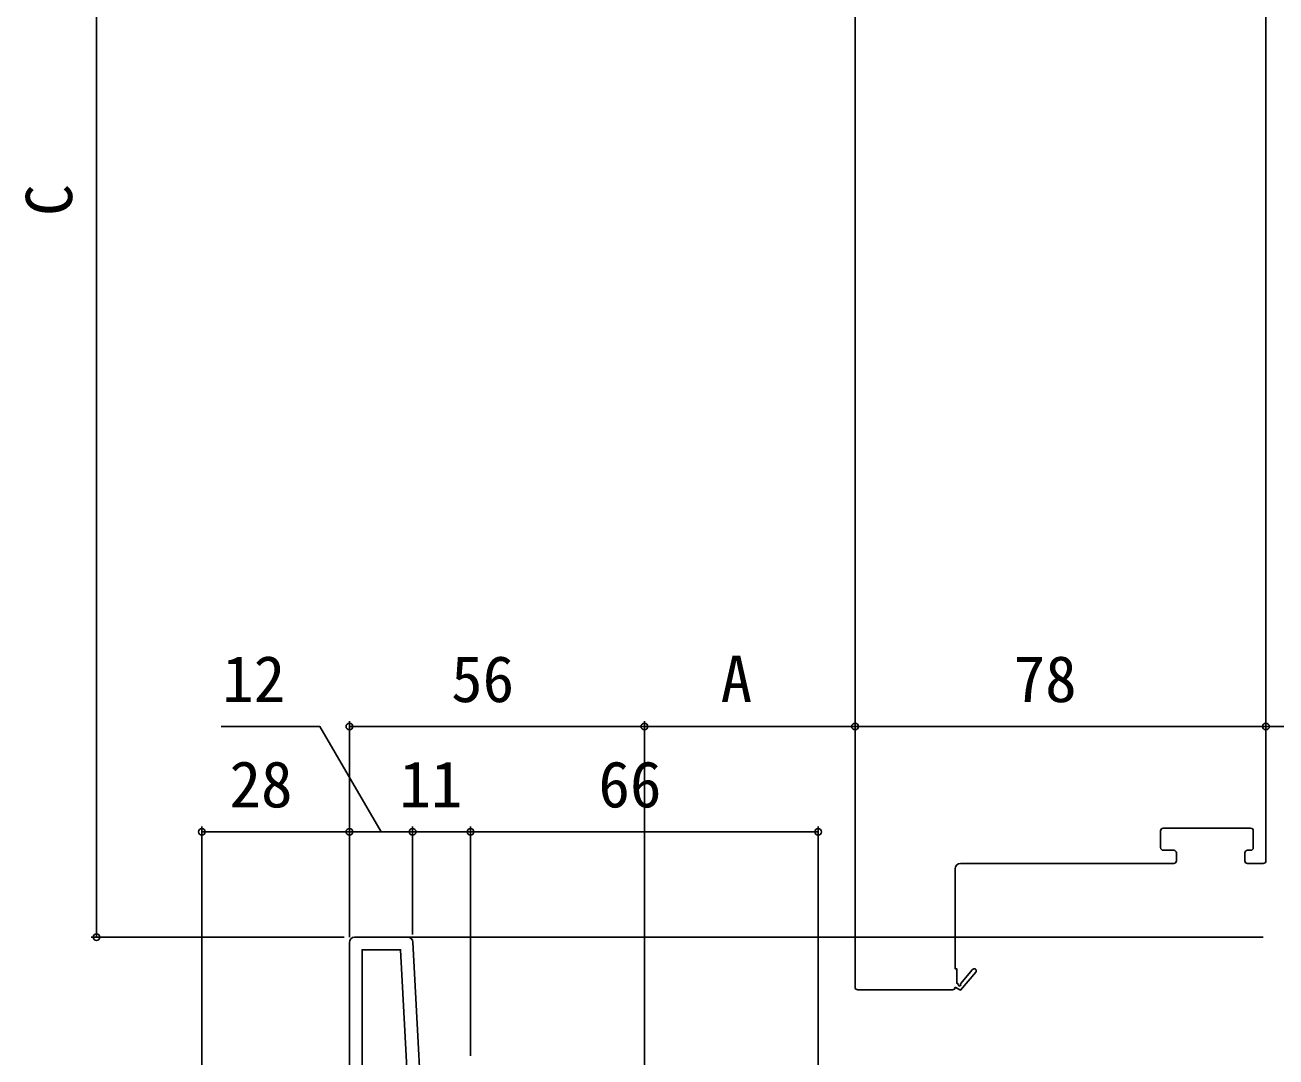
# Model space of a CAD drawing. Units: millimetres, scale not verified. Extents: x -525 to 525, y -783 to 778.
# Drawn here: x -236.6 to 0.9, y -437.4 to -241.5 of the extents above; entities that cross this region are included whole.
import ezdxf
from ezdxf.enums import TextEntityAlignment as Align

# ---------------------------------------------------------------- set-up
doc = ezdxf.new("R2010")
doc.units = ezdxf.units.MM
doc.header["$LTSCALE"] = 4
for name, color, linetype in [('0-3_YKK_11', 7, 'Continuous'), ('0-5_YKK_12', 2, 'Continuous'), ('0-8_YKK_D', 6, 'Continuous')]:
    doc.layers.add(name, color=color, linetype=linetype)
doc.styles.add('ＭＳ ゴシック', font='')
doc.styles.get('ＭＳ ゴシック').set_extended_font_data('MS Gothic')

msp = doc.modelspace()

# ---------------------------------------------------------------- linework, layer by layer
at = {"layer": '0-3_YKK_11'}
msp.add_line((-163.949, -414.699), (-174, -414.699), dxfattribs=at)
for points in [[(-175, -415.699), (-175, -476.299), (-203, -476.299), (-203, -479.699), (-201.1, -479.699), (-200.6, -479.199), (-200.1, -478.699), (-175, -478.699), (-175, -529.699), (-170.758, -529.699), (-170.575, -529.579), (-170.025, -529.579), (-169.842, -529.699), (-167.2, -529.699)], [(-146.174, -465.914), (-151.8, -466.906), (-151.8, -462.099), (-146.444, -462.099), (-145.576, -462.641), (-145, -462.322), (-145, -459.699), (-160.642, -459.699), (-162.95, -415.647)]]:
    msp.add_lwpolyline(points, dxfattribs=at)
msp.add_lwpolyline([(-163.045, -459.699), (-165.278, -417.099), (-172.6, -417.099), (-172.6, -459.699)], close=True, dxfattribs=at)
for centre, start, end in [((-174, -415.699), 90.00001, 179.99999), ((-163.949, -415.699), 3.00003, 90)]:
    msp.add_arc(centre, 1, start, end, dxfattribs=at)
at = {"layer": '0-5_YKK_12'}
for p, q in [((-79, -424.199), (-79, -129.599)), ((-1, -400.199), (-1, -153.599)), ((-20.5, -393.999), (-3.9, -393.999)), ((-21, -397.699), (-21, -394.499)), ((-3.4, -394.499), (-3.4, -397.699)), ((-18.5, -398.199), (-20.5, -398.199)), ((-18, -400.199), (-18, -398.699)), ((-5, -398.699), (-5, -400.199)), ((-3.9, -398.199), (-4.5, -398.199)), ((-59, -400.699), (-18.5, -400.699)), ((-4.5, -400.699), (-1.5, -400.699)), ((-163.949, -414.699), (-1.5, -414.699)), ((-56.705, -420.84), (-59.016, -423.56)), ((-78.5, -424.699), (-60.5, -424.699))]:
    msp.add_line(p, q, dxfattribs=at)
for points in [[(-59.394, -423.625), (-59.7, -423.448), (-59.7, -420.699), (-60, -420.699), (-60, -401.699)], [(-60, -424.199), (-59, -424.776), (-56.095, -421.358)]]:
    msp.add_lwpolyline(points, dxfattribs=at)
for centre, radius, start, end in [((-20.5, -394.499), 0.5, 90, 180), ((-3.9, -394.499), 0.5, 0, 90), ((-20.5, -397.699), 0.5, 180, 270), ((-18.5, -398.699), 0.5, 0, 90), ((-4.5, -398.699), 0.5, 90, 180), ((-3.9, -397.699), 0.5, 270, 0), ((-59, -401.699), 1, 90, 180), ((-18.5, -400.199), 0.5, 270, 0), ((-4.5, -400.199), 0.5, 180, 270), ((-1.5, -400.199), 0.5, 270, 0), ((-56.4, -421.099), 0.4, 319.64297, 139.64297), ((-78.5, -424.199), 0.5, 180, 270), ((-60.5, -424.199), 0.5, 270, 0), ((-59.178, -423.75), 0.25, 150, 49.64297)]:
    msp.add_arc(centre, radius, start, end, dxfattribs=at)
at = {"layer": '0-8_YKK_D'}
for p, q in [((-223, -414.699), (-223, -129.099)), ((-175, -414.699), (-175, -373.699)), ((-175, -374.699), (-119, -374.699)), ((-119, -527.399), (-119, -373.699)), ((-119, -384.895), (-119, -373.699)), ((-119, -374.699), (-79, -374.699)), ((-79, -374.699), (-1, -374.699)), ((119, -374.699), (-1, -374.699)), ((-203, -475.799), (-203, -393.699)), ((-175, -411.699), (-175, -393.699)), ((-175, -414.699), (-175, -393.699)), ((-163, -414.18), (-163, -393.699)), ((-163, -411.699), (-163, -393.699)), ((-152, -437.199), (-152, -393.699)), ((-152, -437.199), (-152, -393.699)), ((-86, -441.917), (-86, -393.699)), ((-175, -394.699), (-203, -394.699)), ((-175, -394.699), (-163, -394.699)), ((-163, -394.699), (-152, -394.699)), ((-152, -394.699), (-86, -394.699)), ((-176, -414.699), (-224, -414.699))]:
    msp.add_line(p, q, dxfattribs=at)
msp.add_lwpolyline([(-169, -394.699), (-180.59, -374.699), (-199.317, -374.699)], dxfattribs=at)
for centre in [(-175, -374.699), (-119, -374.699), (-119, -374.699), (-79, -374.699), (-79, -374.699), (-1, -374.699), (-1, -374.699), (-203, -394.699), (-175, -394.699), (-175, -394.699), (-163, -394.699), (-163, -394.699), (-152, -394.699), (-152, -394.699), (-86, -394.699), (-223, -414.699)]:
    msp.add_circle(centre, 0.637, dxfattribs=at)

# ---------------------------------------------------------------- texts
at = {"layer": '0-8_YKK_D', "style": 'ＭＳ ゴシック'}
msp.add_text('C', height=8.798, rotation=90, dxfattribs=at).set_placement((-225, -277.729), align=Align.BOTTOM_LEFT)
for s, p in [('12', (-199.158, -372.699)), ('56', (-155.693, -372.699)), ('A', (-104.523, -372.699)), ('78', (-48.898, -372.699)), ('28', (-197.761, -392.699)), ('11', (-165.511, -392.699)), ('66', (-127.727, -392.699))]:
    msp.add_text(s, height=8.798, dxfattribs=at).set_placement(p, align=Align.BOTTOM_LEFT)

doc.saveas('drawing.dxf')
